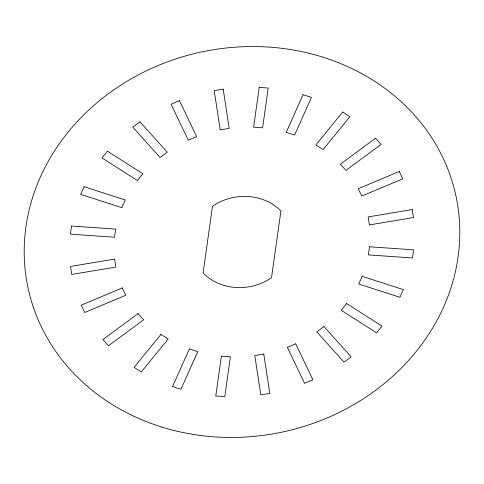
<?xml version="1.0" encoding="UTF-8"?>
<svg xmlns="http://www.w3.org/2000/svg" width="484" height="484" viewBox="0 0 484 484"><rect width="100%" height="100%" fill="white"/><g stroke="black" fill="none" stroke-linecap="round" stroke-linejoin="round"><path stroke-width="0.73" d="M71.517 226.034L70.374 234.153L114.49 237.227L115.634 229.101L71.517 226.034M212.452 206.468L203.123 272.77L203.51 273.442A51.062 45.339 -12.2 0 0 270.979 278.143L271.548 277.532L280.877 211.23L280.49 210.558A51.062 45.339 -12.2 0 0 213.02 205.857L212.452 206.468M221.388 356.176L215.785 395.96L224.788 396.59L230.39 356.799L221.388 356.176M259.212 87.41L253.61 127.201L262.612 127.824L268.215 88.04L259.212 87.41M369.51 246.773L368.366 254.899L412.483 257.966L413.626 249.847L369.51 246.773M84.107 186.727L80.677 194.411L121.841 207.672L125.271 199.995L84.107 186.727M189.383 348.946L172.552 386.583L180.956 389.287L197.781 351.65L189.383 348.946M303.044 94.713L286.219 132.35L294.617 135.054L311.448 97.417L303.044 94.713M362.159 276.328L358.729 284.005L399.893 297.273L403.323 289.589L362.159 276.328M107.466 151.19L101.973 157.911L137.377 180.465L142.871 173.744L107.466 151.19M160.96 334.432L134.056 367.35L141.28 371.954L168.19 339.03L160.96 334.432M342.72 112.046L315.81 144.97L323.04 149.568L349.944 116.65L342.72 112.046M346.623 303.535L341.129 310.256L376.534 332.81L382.027 326.089L346.623 303.535M139.985 121.841L132.81 127.141L160.047 157.445L167.222 152.145L139.985 121.841M138.067 313.614L102.91 339.574L108.47 345.764L143.627 319.797L138.067 313.614M375.53 138.236L340.373 164.203L345.933 170.386L381.089 144.426L375.53 138.236M323.953 326.555L316.778 331.855L344.015 362.159L351.19 356.859L323.953 326.555M179.461 100.684L171.094 104.199L188.3 140.191L196.667 136.676L179.461 100.684M122.252 287.919L81.252 305.156L84.76 312.501L125.767 295.264L122.252 287.919M399.239 171.499L358.233 188.736L361.748 196.081L402.749 178.844L399.239 171.499M295.7 343.809L287.333 347.324L304.539 383.316L312.906 379.801L295.7 343.809M223.197 89.153L214.206 90.647L220.214 129.875L229.204 128.381L223.197 89.153M114.599 259.091L70.537 266.424L71.765 274.428L115.827 267.101L114.599 259.091M412.235 209.572L368.173 216.899L369.401 224.909L413.463 217.576L412.235 209.572M263.786 354.125L254.796 355.619L260.803 394.847L269.794 393.353L263.786 354.125M161.795 427.045A218.847 194.296 -12.2 0 0 457.477 203.988A218.847 194.296 -12.2 0 0 106.728 94.967A218.847 194.296 -12.2 0 0 161.795 427.045"/></g></svg>
